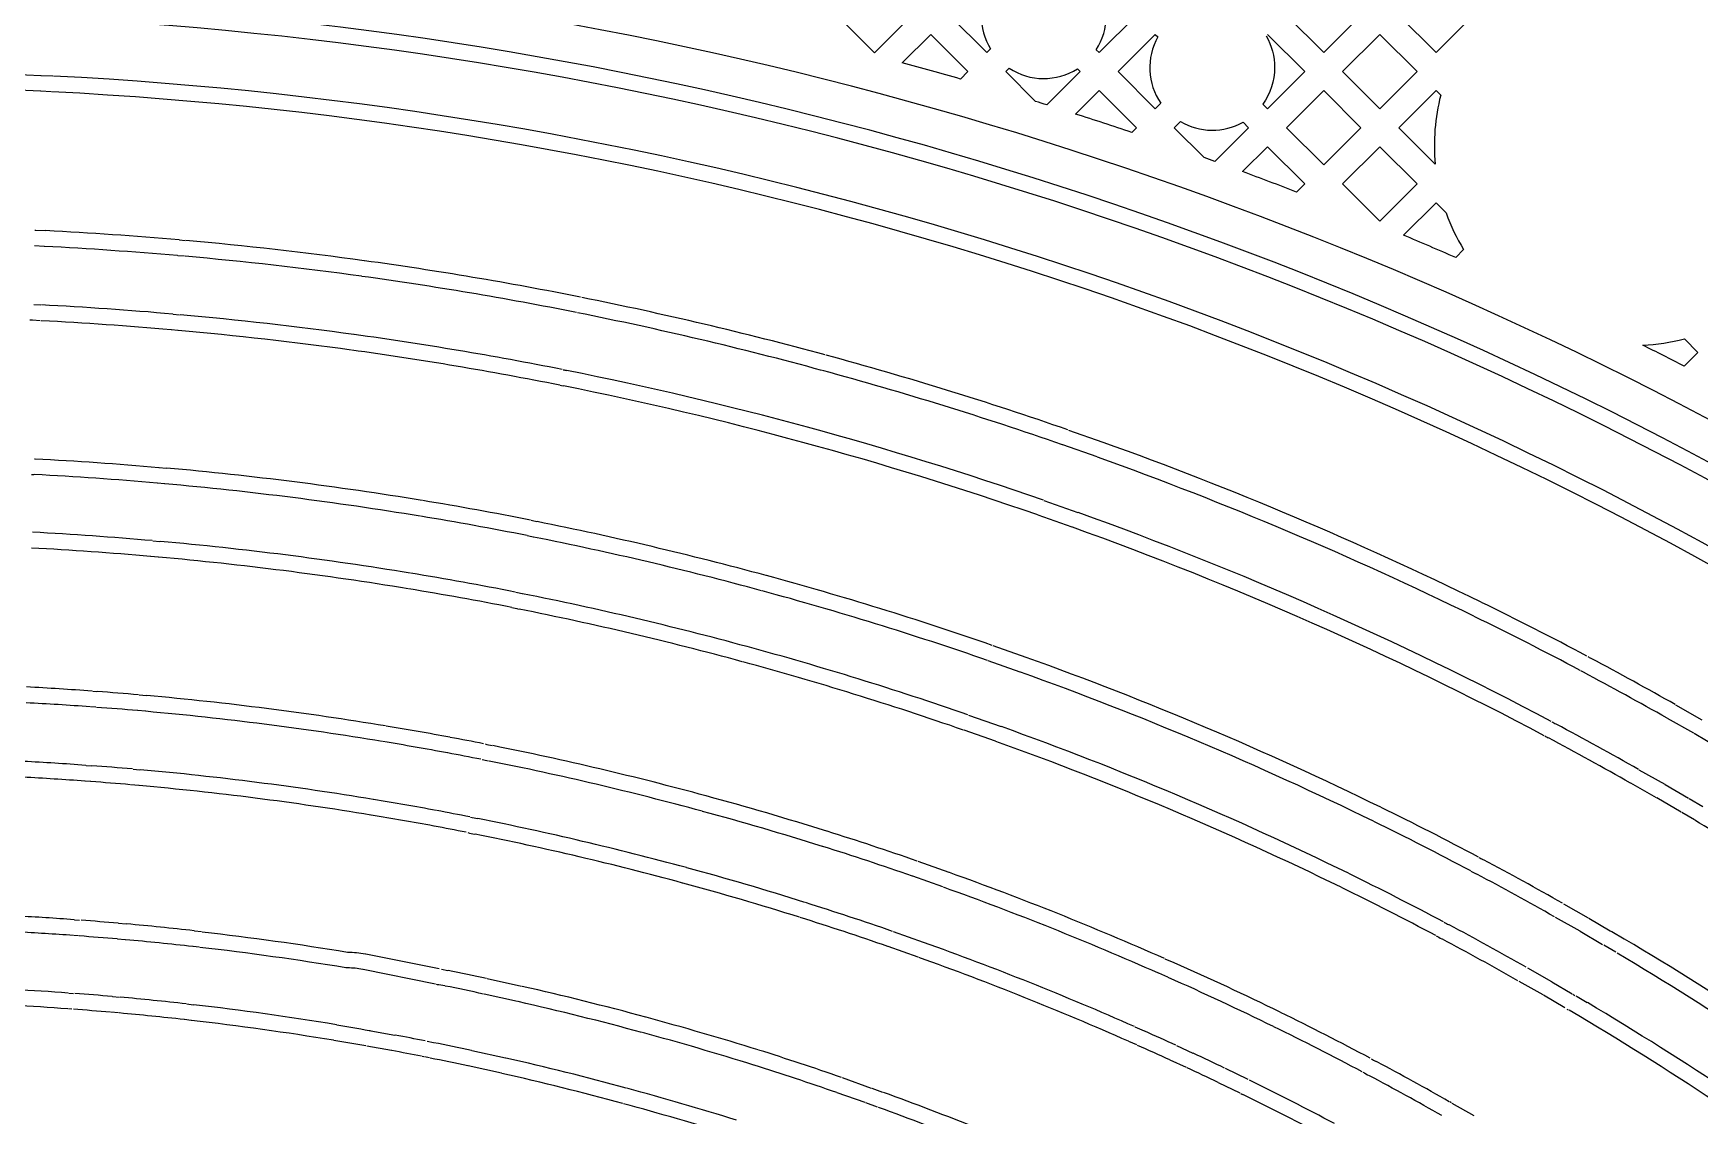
# Model space of a CAD drawing. Extents: x 3664 to 3837, y -413 to -292.
# Drawn here: x 3771.39 to 3776.135, y -327.681 to -324.601 of the extents above; entities that cross this region are included whole.
import ezdxf

# ---------------------------------------------------------------- set-up
doc = ezdxf.new("R2010")
doc.units = 0
doc.layers.add('gbr-dxf_layer0', color=7, linetype='Continuous')
doc.layers.add('gbr-outline-dxf_layer1', color=2, linetype='Continuous')

msp = doc.modelspace()

# ---------------------------------------------------------------- linework, layer by layer
at = {"layer": 'gbr-dxf_layer0', "color": 1}
for p, q in [((3771.3297, -324.7168), (3771.4119, -324.7205)), ((3771.413, -324.7206), (3771.4455, -324.7221)), ((3771.4109, -324.7655), (3771.3286, -324.7618)), ((3771.4415, -324.7669), (3771.412, -324.7656))]:
    msp.add_line(p, q, dxfattribs=at)
at = {"layer": 'gbr-dxf_layer0'}
msp.add_line((3775.3817, -324.9731), (3775.278, -324.8694), dxfattribs=at)
at = {"layer": 'gbr-dxf_layer0', "color": 2}
for p, q in [((3771.4208, -325.2072), (3771.3939, -325.2057)), ((3771.8065, -325.1889), (3771.8224, -325.1902)), ((3771.8205, -325.2352), (3771.8017, -325.2337)), ((3771.3914, -325.3727), (3771.4117, -325.3738)), ((3771.7885, -325.3999), (3771.8069, -325.4016)), ((3771.8017, -325.4463), (3771.7833, -325.4447)), ((3774.3373, -325.7299), (3774.4352, -325.7645)), ((3774.4191, -325.8065), (3774.3211, -325.7719)), ((3774.2674, -325.93), (3774.3638, -325.9642)), ((3774.3477, -326.0062), (3774.2512, -325.9721)), ((3776.1178, -326.5931), (3776.0429, -326.5505)), ((3776.0662, -326.512), (3776.1411, -326.5546)), ((3776.1895, -326.635), (3776.1186, -326.5936)), ((3776.0121, -326.7768), (3775.9386, -326.7352)), ((3775.9618, -326.6967), (3776.0354, -326.7382)), ((3776.0367, -326.7391), (3776.1027, -326.7777)), ((3776.0817, -326.8176), (3776.0129, -326.7772)), ((3776.1046, -326.7787), (3776.1435, -326.8016)), ((3776.1196, -326.8398), (3776.0836, -326.8186))]:
    msp.add_line(p, q, dxfattribs=at)
at = {"layer": 'gbr-dxf_layer0', "color": 3}
for p, q in [((3771.7487, -325.8363), (3771.7684, -325.838)), ((3771.7634, -325.8827), (3771.7438, -325.8811)), ((3771.7304, -326.0449), (3771.7508, -326.0468)), ((3771.7455, -326.0915), (3771.725, -326.0896)), ((3774.1223, -326.3434), (3774.2163, -326.3766)), ((3774.2001, -326.4186), (3774.1092, -326.3864)), ((3774.0532, -326.5412), (3774.1456, -326.5737)), ((3774.1295, -326.6158), (3774.0402, -326.5843)), ((3775.794, -327.1565), (3775.7237, -327.117)), ((3775.7469, -327.0784), (3775.8172, -327.1179)), ((3775.8187, -327.1189), (3775.8795, -327.155)), ((3775.8584, -327.1948), (3775.7946, -327.1569)), ((3775.896, -327.2165), (3775.8617, -327.1964)), ((3775.6442, -327.261), (3775.7125, -327.2993)), ((3775.6894, -327.3379), (3775.6211, -327.2997)), ((3775.7141, -327.3003), (3775.7719, -327.3348)), ((3775.7506, -327.3745), (3775.6899, -327.3382)), ((3775.7737, -327.3358), (3775.7796, -327.3393)), ((3775.7901, -327.3971), (3775.7626, -327.381))]:
    msp.add_line(p, q, dxfattribs=at)
at = {"layer": 'gbr-dxf_layer0', "color": 4}
for p, q in [((3771.5595, -326.4732), (3771.5715, -326.4742)), ((3771.6914, -326.4837), (3771.7124, -326.4856)), ((3771.5687, -326.5191), (3771.5538, -326.5179)), ((3771.7094, -326.5305), (3771.6883, -326.5286)), ((3771.5408, -326.6843), (3771.5552, -326.6855)), ((3771.5526, -326.7304), (3771.5382, -326.7292)), ((3771.6905, -326.7416), (3771.6682, -326.7396)), ((3771.6742, -326.695), (3771.6935, -326.6967)), ((3773.9083, -326.957), (3773.9969, -326.9888)), ((3773.9797, -327.0304), (3773.8942, -326.9998)), ((3773.8381, -327.1572), (3773.9238, -327.1878)), ((3773.9098, -327.2306), (3773.824, -327.2)), ((3774.612, -327.2346), (3774.6374, -327.2458)), ((3774.6202, -327.2874), (3774.5949, -327.2762)), ((3774.5266, -327.4283), (3774.5527, -327.44)), ((3774.5324, -327.4802), (3774.5093, -327.4699)), ((3774.6446, -327.4816), (3774.6918, -327.5035)), ((3774.674, -327.5448), (3774.6268, -327.523)), ((3774.7832, -327.5465), (3774.848, -327.5777)), ((3774.8265, -327.6173), (3774.7647, -327.5875)), ((3775.4285, -327.6455), (3775.4914, -327.6807))]:
    msp.add_line(p, q, dxfattribs=at)
at = {"layer": 'gbr-dxf_layer0', "color": 5}
for p, q in [((3771.5072, -327.1237), (3771.5213, -327.1246)), ((3771.6331, -327.1337), (3771.6547, -327.1356)), ((3771.8494, -327.1553), (3771.8694, -327.1575)), ((3771.5186, -327.1696), (3771.5053, -327.1687)), ((3771.6517, -327.1805), (3771.6302, -327.1786)), ((3771.8624, -327.202), (3771.8454, -327.2001)), ((3772.3369, -327.2211), (3772.5459, -327.263)), ((3772.5351, -327.3067), (3772.3292, -327.2654)), ((3772.5621, -327.3122), (3772.5447, -327.3086)), ((3772.5526, -327.2643), (3772.57, -327.2679)), ((3772.682, -327.2913), (3772.7803, -327.3129)), ((3771.4917, -327.3325), (3771.5049, -327.3335)), ((3771.6157, -327.3423), (3771.6353, -327.3441)), ((3772.7686, -327.3564), (3772.6735, -327.3355)), ((3771.5003, -327.3783), (3771.4901, -327.3775)), ((3771.6331, -327.3891), (3771.6105, -327.387)), ((3771.8269, -327.3634), (3771.8456, -327.3656)), ((3771.8393, -327.4102), (3771.8206, -327.408)), ((3772.4102, -327.496), (3772.3402, -327.4835)), ((3772.5114, -327.4696), (3772.5292, -327.4734)), ((3772.6391, -327.4963), (3772.7342, -327.5171)), ((3772.5024, -327.5137), (3772.4971, -327.5127)), ((3772.5186, -327.5171), (3772.5039, -327.514)), ((3772.7234, -327.5608), (3772.6283, -327.54)), ((3773.6928, -327.5732), (3773.7754, -327.6027)), ((3773.7582, -327.6444), (3773.6788, -327.616)), ((3773.7773, -327.6035), (3773.8078, -327.6144)), ((3773.7942, -327.6573), (3773.7602, -327.6452))]:
    msp.add_line(p, q, dxfattribs=at)
at = {"layer": 'gbr-dxf_layer0', "linetype": 'Continuous'}
for points in [[(3739.2131, -329.4113), (3739.2131, -321.546, -0.414216), (3740.0096, -320.7494), (3771.018, -320.7494, -0.202307), (3781.688, -325.2511, 0.202311), (3782.9082, -325.7659), (3788.4081, -325.7659, 0.202315), (3789.6283, -325.2511, -0.202307), (3800.2983, -320.7494), (3821.8297, -320.7494, -0.414217), (3822.6262, -321.546), (3822.6262, -324.4785)], [(3789.2243, -325.9073, -0.11836), (3788.2841, -326.1332), (3782.7843, -326.1332, -0.202298), (3781.3009, -325.5074, 0.202302), (3770.8943, -321.1167), (3739.8827, -321.1167, -0.1755), (3739.7711, -321.1637), (3739.6127, -321.3221, -0.021764), (3739.6134, -321.3375, -0.125832), (3739.5916, -321.4228), (3739.5916, -322.1669, -0.355796), (3739.5517, -322.2159)], [(3739.7191, -322.1149), (3739.7191, -321.5477, -0.377394), (3739.9863, -321.2442), (3770.8938, -321.2442, -0.202308), (3781.2095, -325.5962, 0.202304), (3782.784, -326.2607), (3788.2839, -326.2607, 0.118898), (3789.2862, -326.0189, 0.264777), (3789.5244, -325.8769, 0.049743), (3789.8584, -325.5962, -0.012228), (3790.3619, -325.104, 0.308379), (3790.5953, -324.8916, -0.021115), (3791.5364, -324.122, 0.268033), (3791.7622, -323.9562, -0.026221), (3793.0319, -323.1401, 0.214143), (3793.2321, -323.0278, -0.03315), (3794.9605, -322.2211, 0.130853), (3795.0952, -322.1695, -0.090345), (3800.1739, -321.2442), (3821.4776, -321.2442)], [(3820.1929, -322.1469), (3820.1929, -322.7441, -0.414254), (3820.1429, -322.7941), (3819.7814, -322.7941), (3819.7814, -322.8421), (3819.4528, -322.8421), (3819.4528, -322.7941), (3819.4179, -322.7941, 0.064068), (3819.2048, -322.8215, 0.013699), (3819.0529, -322.8657, 0.036904), (3819.0193, -322.8632, 0.080213), (3818.9473, -322.8749, 0.02431), (3818.6857, -322.9836), (3800.1739, -322.9836, 0.202298), (3791.1048, -326.8101, -0.202305), (3788.2842, -328.0001), (3782.7838, -328.0001, -0.202305), (3779.9631, -326.8101, 0.202298), (3770.894, -322.9836), (3742.7092, -322.9836)], [(3774.8999, -324.6082, -0.134099), (3774.9245, -324.6986, -0.157028), (3774.8911, -324.8023)], [(3775.278, -324.8694), (3775.3839, -324.7635), (3775.3973, -324.7769, 0.087119), (3775.3817, -324.9731)]]:
    msp.add_lwpolyline(points, format="xyb", dxfattribs=at)
for points in [[(3773.9992, -324.5498), (3774.1051, -324.4438), (3774.1172, -324.4559, 0.287808), (3774.1158, -324.645), (3774.1051, -324.6557)], [(3774.4153, -324.4533), (3774.4248, -324.4437), (3774.5308, -324.5497), (3774.4248, -324.6557), (3774.4167, -324.6476, 0.143676), (3774.4449, -324.5516, 0.147577)], [(3773.6794, -324.5498), (3773.6949, -324.5343, 0.277143), (3773.878, -324.5363), (3773.8914, -324.5498), (3773.7855, -324.6558)], [(3773.8644, -324.6845), (3773.9453, -324.6037), (3774.0512, -324.7095), (3774.03, -324.7308, 0.003798)], [(3774.4787, -324.7096), (3774.5847, -324.6036), (3774.592, -324.611, 0.287786), (3774.6005, -324.7998), (3774.5847, -324.8156)], [(3774.159, -324.7095), (3774.1688, -324.6997, 0.296834), (3774.3628, -324.7015), (3774.3709, -324.7096), (3774.276, -324.8045, 0.000814), (3774.2439, -324.7945)], [(3774.3579, -324.8304), (3774.4248, -324.7635), (3774.5308, -324.8695), (3774.5175, -324.8828, 0.003713)], [(3774.6386, -324.8695), (3774.6564, -324.8517, 0.268289), (3774.8344, -324.8533), (3774.8505, -324.8694), (3774.7544, -324.9655, 0.000797), (3774.7236, -324.9544)], [(3774.8333, -324.9944), (3774.9043, -324.9233), (3775.0104, -325.0293), (3774.9871, -325.0525, 0.003636)], [(3775.2918, -325.1754), (3775.384, -325.0832), (3775.4126, -325.1118, 0.051047), (3775.4626, -325.2163), (3775.4401, -325.2389, 0.003566)], [(3775.9727, -325.4883, 0.052731), (3776.0911, -325.4706), (3776.1293, -325.5088), (3776.0902, -325.5479, 0.002919)]]:
    msp.add_lwpolyline(points, format="xyb", close=True, dxfattribs=at)
for points in [[(3774.9583, -324.5498), (3775.0642, -324.4439), (3775.1701, -324.5497), (3775.0642, -324.6556)], [(3775.2779, -324.5497), (3775.3837, -324.4439), (3775.4897, -324.5499), (3775.3839, -324.6557)], [(3775.1181, -324.7095), (3775.224, -324.6036), (3775.33, -324.7096), (3775.2241, -324.8155)], [(3774.9582, -324.8694), (3775.0642, -324.7634), (3775.1702, -324.8694), (3775.0642, -324.9754)], [(3775.1181, -325.0293), (3775.2241, -324.9233), (3775.3301, -325.0293), (3775.2241, -325.1353)]]:
    msp.add_lwpolyline(points, close=True, dxfattribs=at)
msp.add_lwpolyline([(3774.8911, -324.8023), (3774.9043, -324.8155), (3775.0103, -324.7095), (3774.9044, -324.6036)], dxfattribs=at)
at = {"layer": 'gbr-dxf_layer0', "color": 2, "linetype": 'Continuous'}
msp.add_lwpolyline([(3771.395, -325.1607, -0.026571), (3771.3972, -325.1608), (3771.4243, -325.1623)], format="xyb", dxfattribs=at)
msp.add_lwpolyline([(3771.4096, -325.4188), (3771.388, -325.4176), (3771.3805, -325.4176)], dxfattribs=at)
at = {"layer": 'gbr-dxf_layer0', "color": 3, "linetype": 'Continuous'}
for points in [[(3771.3932, -325.8115, -0.02612), (3771.3954, -325.8116, -0.008973), (3771.7477, -325.8362)], [(3775.88, -327.1552, -0.051799), (3775.8841, -327.1574), (3775.9199, -327.1783)], [(3776.3106, -327.4771, -0.056621), (3776.3062, -327.4745, 0.012261), (3775.8996, -327.2186)], [(3775.7822, -327.3404, -0.0435), (3775.7855, -327.3423), (3775.8139, -327.3589)], [(3776.2098, -327.6611, -0.068014), (3776.2043, -327.6584, 0.012743), (3775.791, -327.3977)]]:
    msp.add_lwpolyline(points, format="xyb", dxfattribs=at)
at = {"layer": 'gbr-dxf_layer0', "color": 5, "linetype": 'Continuous'}
for points in [[(3771.8714, -327.1579, -0.012234), (3772.2852, -327.2159, -0.046944), (3772.3357, -327.2209)], [(3772.328, -327.2652, 0.047933), (3772.285, -327.2609, -0.057326), (3772.28, -327.2606, 0.012356), (3771.8642, -327.2023)], [(3772.2542, -327.4229, -0.002825), (3772.3461, -327.4387, -0.062364), (3772.3515, -327.4398), (3772.4192, -327.4519)]]:
    msp.add_lwpolyline(points, format="xyb", dxfattribs=at)
at = {"layer": 'gbr-dxf_layer0'}
for centre, radius, start, end in [((3770.8933, -335.6458), 12.5348, 44.2502, 76.74229), ((3770.8932, -335.6455), 11.2549, 60.49512, 87.09591)]:
    msp.add_arc(centre, radius, start, end, dxfattribs=at)
at = {"layer": 'gbr-dxf_layer0', "color": 1}
for centre, radius, start, end in [((3770.8932, -335.6455), 11.1019, 60.48547, 87.10713), ((3770.8932, -335.6455), 11.1469, 60.47926, 87.1017), ((3770.8929, -335.6455), 10.9373, 60.48526, 87.09374), ((3770.8929, -335.6455), 10.8923, 60.4788, 87.10389)]:
    msp.add_arc(centre, radius, start, end, dxfattribs=at)
at = {"layer": 'gbr-dxf_layer0', "color": 2}
for centre, radius, start, end in [((3770.8881, -335.6455), 10.4969, 84.98572, 87.066), ((3770.888, -335.6455), 10.4519, 84.99129, 87.07157), ((3770.8964, -335.646), 10.4968, 82.13941, 84.92789), ((3770.8965, -335.646), 10.4518, 82.1462, 84.91805), ((3770.8972, -335.6462), 10.4969, 78.73109, 82.13809), ((3770.8973, -335.6463), 10.4519, 78.74872, 82.14452), ((3770.8904, -335.6448), 10.4966, 74.78453, 78.67452), ((3770.8881, -335.6455), 10.2851, 84.98424, 87.07252), ((3770.8964, -335.646), 10.2847, 82.13944, 84.91519), ((3770.8904, -335.6448), 10.4516, 74.77372, 78.69166), ((3770.888, -335.6455), 10.2401, 84.98963, 87.06161), ((3770.8965, -335.646), 10.2397, 82.14641, 84.92189), ((3770.8956, -335.6461), 10.2849, 78.78463, 82.12868), ((3770.8956, -335.6461), 10.2399, 78.77372, 82.13485), ((3770.8951, -335.646), 10.4966, 70.86386, 74.79979), ((3772.9443, -325.3739), 0.2347, 256.6644, 258.7328), ((3772.9443, -325.3739), 0.1897, 256.1716, 259.0511), ((3770.8939, -335.6458), 10.2848, 70.85952, 78.69835), ((3770.8951, -335.646), 10.4516, 70.87046, 74.78886), ((3770.8939, -335.6458), 10.2398, 70.86669, 78.70491), ((3770.8931, -335.6456), 10.4967, 63.89105, 70.27143), ((3770.8931, -335.6456), 10.4517, 63.89775, 70.27811), ((3770.8944, -335.6463), 10.2849, 62.07247, 70.27857), ((3770.8944, -335.6463), 10.2399, 62.06055, 70.28539), ((3770.8979, -335.6481), 10.4519, 62.06673, 63.92099), ((3770.8979, -335.6481), 10.4969, 62.07774, 63.91381), ((3776.0213, -326.0133), 0.4156, 240.3558, 241.7983), ((3770.8959, -335.647), 10.4967, 60.49738, 61.98674), ((3776.0214, -326.0133), 0.4606, 240.6149, 241.6279), ((3770.8958, -335.647), 10.4517, 60.50392, 61.99323), ((3776.0191, -326.012), 0.6275, 240.8873, 242.0592), ((3770.8892, -335.6434), 10.2848, 60.45438, 61.94597), ((3776.0191, -326.0121), 0.6725, 241.0625, 241.9442), ((3770.8891, -335.6434), 10.2398, 60.46121, 61.95285), ((3770.8879, -335.6427), 10.2402, 56.44632, 59.27001)]:
    msp.add_arc(centre, radius, start, end, dxfattribs=at)
at = {"layer": 'gbr-dxf_layer0', "color": 3}
for centre, radius, start, end in [((3770.8952, -335.6461), 9.8468, 80.63791, 84.90547), ((3771.4073, -325.3961), 0.4607, 267.2106, 268.0082), ((3770.8846, -335.6452), 9.8019, 84.97801, 87.02611), ((3770.8952, -335.6461), 9.8018, 80.62693, 84.91194), ((3770.8933, -335.6457), 9.8469, 78.7995, 80.61527), ((3770.8933, -335.6457), 9.8019, 78.80643, 80.60453), ((3770.8853, -335.6452), 9.6375, 84.97716, 87.00837), ((3772.9484, -325.3753), 0.6275, 257.0514, 258.5233), ((3770.8954, -335.6461), 9.8464, 74.80145, 78.70064), ((3770.8855, -335.6453), 9.5925, 84.98474, 87.01582), ((3770.8952, -335.6463), 9.6375, 80.63803, 84.90057), ((3772.9484, -325.3753), 0.6725, 256.9454, 258.4233), ((3770.8954, -335.6461), 9.8014, 74.80873, 78.7076), ((3770.8952, -335.6463), 9.5925, 80.62637, 84.90702), ((3770.9005, -335.647), 9.6375, 78.86149, 80.65805), ((3770.8952, -335.6463), 9.8467, 70.8816, 74.79398), ((3770.9006, -335.647), 9.5925, 78.86899, 80.64724), ((3772.9507, -325.3758), 0.8368, 257.1151, 258.3874), ((3770.8935, -335.6458), 9.6372, 74.78976, 78.69125), ((3770.8952, -335.6463), 9.8017, 70.86978, 74.80087), ((3772.9509, -325.3758), 0.8818, 257.0239, 258.3011), ((3770.8934, -335.6458), 9.5922, 74.79671, 78.69826), ((3770.894, -335.646), 9.6373, 70.87706, 74.78606), ((3770.894, -335.6461), 9.5923, 70.86514, 74.79323), ((3770.895, -335.6465), 9.8468, 63.90156, 70.28058), ((3770.895, -335.6465), 9.8018, 63.90911, 70.28776), ((3770.8951, -335.6465), 9.6375, 63.90294, 70.28116), ((3770.8951, -335.6465), 9.5925, 63.91083, 70.28846), ((3770.892, -335.6453), 9.8471, 62.06708, 63.87591), ((3770.8921, -335.6453), 9.8021, 62.07473, 63.88336), ((3776.0142, -326.0097), 1.0655, 241.5138, 242.216), ((3770.8876, -335.6426), 9.8468, 60.44846, 61.93955), ((3770.8929, -335.6458), 9.6377, 62.0799, 63.8822), ((3776.0143, -326.0098), 1.1105, 241.4393, 242.3189), ((3770.8876, -335.6426), 9.8018, 60.45566, 61.92714), ((3770.8931, -335.6458), 9.5927, 62.08852, 63.89032), ((3776.0269, -326.0167), 1.2748, 240.9084, 241.5539), ((3770.8945, -335.6464), 9.6374, 60.49802, 61.98291), ((3776.0268, -326.0166), 1.3198, 240.8609, 241.6542), ((3770.8945, -335.6465), 9.5924, 60.50578, 61.97069), ((3770.8832, -335.6399), 9.8472, 56.41205, 59.23076), ((3775.7691, -327.3592), 0.0225, 236.1999, 246.3612), ((3770.8808, -335.6384), 9.6377, 56.3076, 59.20418)]:
    msp.add_arc(centre, radius, start, end, dxfattribs=at)
at = {"layer": 'gbr-dxf_layer0', "color": 4}
for centre, radius, start, end in [((3770.8873, -335.6455), 9.197, 85.82179, 86.98526), ((3770.9055, -335.6468), 9.1968, 85.10585, 85.84226), ((3770.8924, -335.6457), 9.1968, 80.60761, 84.87824), ((3770.8874, -335.6455), 9.152, 85.83466, 86.97924), ((3770.9054, -335.6468), 9.1518, 85.09864, 85.83491), ((3770.8924, -335.6457), 9.1518, 80.62042, 84.87156), ((3770.8965, -335.6466), 9.1969, 79.47512, 80.62131), ((3770.8965, -335.6466), 9.1519, 79.46825, 80.63429), ((3770.9483, -335.3473), 8.8932, 78.82457, 79.44368), ((3772.9432, -325.3743), 1.2774, 257.9395, 258.8881), ((3770.8932, -335.6458), 9.1966, 74.79489, 78.67603), ((3770.8866, -335.6455), 8.985, 85.83294, 86.96169), ((3770.907, -335.647), 8.985, 85.11437, 85.85713), ((3770.9487, -335.3474), 8.8482, 78.81969, 79.43911), ((3772.9429, -325.3742), 1.3224, 257.998, 258.8084), ((3770.8931, -335.6458), 9.1516, 74.78765, 78.68849), ((3770.8864, -335.6455), 8.94, 85.82501, 86.95362), ((3770.9069, -335.647), 8.94, 85.12634, 85.84935), ((3770.8928, -335.6458), 8.9848, 80.61721, 84.88005), ((3770.8928, -335.6458), 8.9398, 80.61021, 84.87335), ((3770.8967, -335.6466), 8.985, 79.4773, 80.6354), ((3770.8998, -335.6478), 9.1968, 72.60391, 74.83119), ((3770.8966, -335.6465), 8.94, 79.4695, 80.62801), ((3770.9322, -335.3442), 8.6813, 78.69996, 79.33516), ((3772.9481, -325.3753), 1.4895, 257.8779, 258.6398), ((3770.8954, -335.6463), 8.9847, 74.80983, 78.70007), ((3770.8997, -335.6478), 9.1518, 72.59622, 74.82319), ((3770.9321, -335.3442), 8.6363, 78.71277, 79.32729), ((3772.9479, -325.3753), 1.5345, 257.9319, 258.6936), ((3770.8954, -335.6463), 8.9397, 74.80253, 78.69326), ((3770.8948, -335.646), 9.1966, 70.88165, 72.56328), ((3770.8948, -335.646), 9.1516, 70.87399, 72.55563), ((3770.8934, -335.6457), 8.9847, 72.55375, 74.78912), ((3770.8934, -335.6458), 8.9397, 72.56744, 74.78214), ((3770.8953, -335.6468), 9.1967, 66.17099, 70.27785), ((3770.8953, -335.6469), 9.1517, 66.16346, 70.29127), ((3770.8976, -335.6471), 8.9396, 70.89764, 72.58201), ((3770.8976, -335.6471), 8.9846, 70.90525, 72.56841), ((3770.8965, -335.6473), 8.9848, 66.17862, 70.30176), ((3770.8965, -335.6472), 8.9398, 66.17079, 70.2938), ((3770.9036, -335.6504), 9.1967, 63.9671, 66.03893), ((3770.9036, -335.6504), 9.1517, 63.95942, 66.03117), ((3770.8881, -335.6432), 9.197, 62.06306, 63.853), ((3770.9013, -335.6494), 8.9847, 65.38624, 66.00812), ((3770.8881, -335.6431), 9.152, 62.0764, 63.84537), ((3770.9011, -335.6494), 8.9397, 65.37737, 66.02058), ((3770.9046, -335.651), 8.9398, 64.42635, 65.0542), ((3770.9044, -335.651), 8.9848, 64.43284, 65.06068), ((3776.0244, -326.0155), 1.7153, 241.2393, 241.7924), ((3770.8821, -335.6399), 9.1968, 60.42209, 61.89418), ((3770.8831, -335.641), 8.9852, 62.0465, 63.77864), ((3776.0244, -326.0154), 1.7603, 241.1693, 241.8363), ((3770.8821, -335.6399), 9.1518, 60.41422, 61.88637), ((3774.9354, -327.4099), 0.2344, 242.657, 244.1925), ((3770.8832, -335.641), 8.9402, 62.03933, 63.77165), ((3775.4143, -327.663), 0.0225, 52.4179, 66.5593)]:
    msp.add_arc(centre, radius, start, end, dxfattribs=at)
at = {"layer": 'gbr-dxf_layer0', "color": 5}
for centre, radius, start, end in [((3770.8774, -335.645), 8.5445, 85.77912, 86.8622), ((3770.8774, -335.645), 8.4995, 85.77198, 86.85501), ((3770.8992, -335.6466), 8.5444, 85.08033, 85.78975), ((3770.8913, -335.6457), 8.5443, 83.5695, 84.86667), ((3770.8991, -335.6465), 8.4994, 85.0723, 85.80212), ((3770.8914, -335.6457), 8.4993, 83.56301, 84.86026), ((3772.6279, -326.853), 0.4632, 258.678, 259.5525), ((3770.877, -335.6424), 8.544, 77.81196, 78.56346), ((3770.8857, -335.6456), 8.3351, 85.84436, 86.90294), ((3770.9081, -335.6473), 8.3351, 85.13827, 85.86842), ((3770.891, -335.6457), 8.335, 83.56133, 84.86354), ((3770.8769, -335.6424), 8.499, 77.80422, 78.5555), ((3770.8929, -335.646), 8.4991, 74.78627, 77.2381), ((3770.8929, -335.646), 8.5441, 74.79402, 77.22437), ((3770.8858, -335.6456), 8.2901, 85.83265, 86.91154), ((3770.9081, -335.6473), 8.2901, 85.14637, 85.87626), ((3770.8911, -335.6457), 8.29, 83.56995, 84.85143), ((3770.894, -335.646), 8.3349, 80.61593, 83.43678), ((3770.907, -335.6496), 8.5439, 72.65546, 74.88356), ((3770.8939, -335.646), 8.2899, 80.62331, 83.44428), ((3770.9504, -335.3479), 8.0314, 78.83377, 79.45256), ((3770.9071, -335.6496), 8.4989, 72.64831, 74.87653), ((3770.8912, -335.6456), 8.2899, 79.95371, 80.59651), ((3770.9499, -335.3478), 7.9864, 78.83852, 79.45764), ((3770.8865, -335.6445), 8.3345, 77.86976, 78.62728), ((3770.8854, -335.643), 8.5441, 70.82683, 72.49583), ((3770.8868, -335.6445), 8.2895, 77.87964, 78.6368), ((3770.8891, -335.645), 8.3347, 74.77162, 77.20054), ((3770.8855, -335.643), 8.4991, 70.81924, 72.48833), ((3770.8891, -335.645), 8.2897, 74.75836, 77.20913), ((3770.9067, -335.6495), 8.3345, 72.64676, 74.88262), ((3770.8933, -335.6463), 8.5445, 66.16252, 70.03685), ((3770.9068, -335.6495), 8.2895, 72.65602, 74.86998), ((3770.8933, -335.6463), 8.4995, 66.15414, 70.02521)]:
    msp.add_arc(centre, radius, start, end, dxfattribs=at)
at = {"layer": 'gbr-outline-dxf_layer1', "linetype": 'Continuous'}
msp.add_lwpolyline([(3739.0097, -333.1459), (3739.0097, -321.546, -0.414215), (3740.0097, -320.546), (3771.0177, -320.546, -0.202312), (3781.8338, -325.1091, 0.202309), (3782.9082, -325.5625), (3788.4081, -325.5625, 0.202214), (3789.4821, -325.1095, -0.202322), (3800.2986, -320.546), (3821.8297, -320.546, -0.414215), (3822.8297, -321.546), (3822.8297, -333.1459, -0.414215), (3821.8297, -334.1459), (3800.7131, -334.1459, 0.196009), (3798.9654, -334.8586, -0.196007), (3788.4081, -339.1624), (3782.9082, -339.1624, -0.196007), (3772.351, -334.8586, 0.196013), (3770.6032, -334.1459), (3740.0097, -334.1459, -0.414215)], format="xyb", close=True, dxfattribs=at)

doc.saveas('drawing.dxf')
